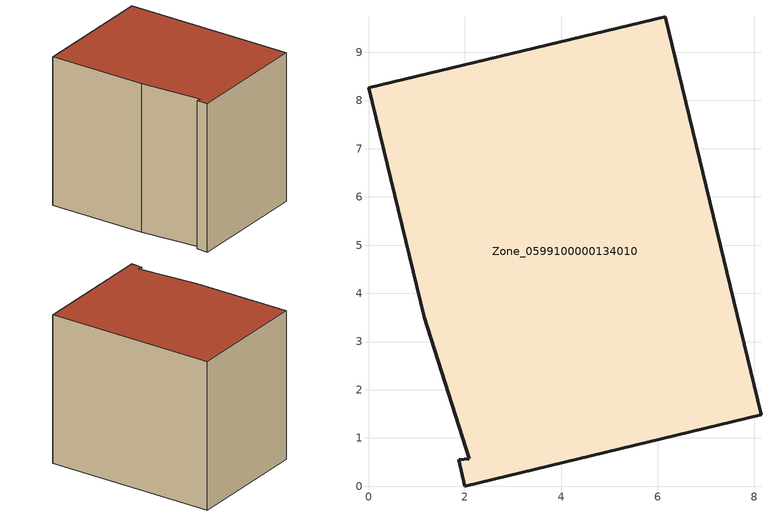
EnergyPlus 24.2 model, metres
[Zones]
Zone_0599100000134010
 floor ground (C_G): 6.15,9.73 8.14,1.48 2,0 1.87,0.55 2.09,0.57 1.15,3.5 0,8.26 z0
 wall outside (C_F): 8.14,1.48 6.15,9.73 0,8.26 1.15,3.5 2.09,0.57 1.87,0.55 2,0 8.14,1.48 z0:7.52
 roof outside (C_R): 1.15,3.5 2.09,0.57 1.87,0.55 2,0 8.14,1.48 6.15,9.73 0,8.26 z7.52
[BUILDING]
Pand.0599100000134010: North Axis=0; Terrain=City; Loads Convergence Tolerance Value=0.04; Temperature Convergence Tolerance Value=0.4; Solar Distribution=FullExterior; Maximum Number of Warmup Days=25; Minimum Number of Warmup Days=1
[Site:Location]
Rotterdam.The.Hague.AP_ZH_NLD Design_Conditions: Latitude=51.96; Longitude=4.45; Time Zone=1; Elevation=-4.5
[SITE:GROUNDTEMPERATURE:BUILDINGSURFACE]
18, 18, 18, 18, 18, 18, 18, 18, 18, 18, 18, 18
[MATERIAL] Thermal Absorptance=0.9; Solar Absorptance=0.7; Visible Absorptance=0.7
Name | Roughness | Thickness | Conductivity | Density | Specific Heat
G.TC.1965-1974 | MediumSmooth | 0.15 | 0.882353 | 540 | 1210
F.TC.1965-1974 | Rough | 0.3 | 0.697674 | 1920 | 840
R.TC.1965-1974 | MediumRough | 0.2 | 0.232558 | 1500 | 1000
[CONSTRUCTION]
C_G: G.TC.1965-1974
C_F: F.TC.1965-1974
C_R: R.TC.1965-1974
[ZONE]
Zone_0599100000134010: Type=1; Multiplier=1; Ceiling Height=Autocalculate; Volume=Autocalculate; Floor Area=autocalculate; Part of Total Floor Area=Yes
[ZONEINFILTRATION:DESIGNFLOWRATE]
Infil_Zone_0599100000134010: Zone or ZoneList or Space or SpaceList=Zone_0599100000134010; Schedule=AlwaysOn; Design Flow Rate Calculation Method=Flow/Area; Flow Rate per Floor Area=0.003; Constant Term Coefficient=1; Temperature Term Coefficient=0; Velocity Term Coefficient=0; Velocity Squared Term Coefficient=0
[HVACTEMPLATE:ZONE:IDEALLOADSAIRSYSTEM]
Zone_0599100000134010: Maximum Heating Supply Air Temperature=50; Minimum Cooling Supply Air Temperature=13; Maximum Heating Supply Air Humidity Ratio=0.0156; Minimum Cooling Supply Air Humidity Ratio=0.0077; Heating Limit=NoLimit; Cooling Limit=NoLimit; Dehumidification Control Type=ConstantSensibleHeatRatio; Cooling Sensible Heat Ratio=0.7; Dehumidification Setpoint=60; Humidification Control Type=None; Humidification Setpoint=30; Outdoor Air Method=None; Outdoor Air Flow Rate per Person=0.00944; Outdoor Air Flow Rate per Zone Floor Area=0; Outdoor Air Flow Rate per Zone=0; Demand Controlled Ventilation Type=None; Outdoor Air Economizer Type=NoEconomizer; Heat Recovery Type=None; Sensible Heat Recovery Effectiveness=0.7; Latent Heat Recovery Effectiveness=0.65
[ZONECONTROL:THERMOSTAT]
ThermostatControl_Zone_0599100000134010: Zone or ZoneList=Zone_0599100000134010; Control Type Schedule=DualSetpointControlType; Control 1=Thermostat_Zone_0599100000134010; Temperature Difference Between Cutout And Setpoint=0
[THERMOSTATSETPOINT:DUALSETPOINT]
Thermostat_Zone_0599100000134010: Heating Setpoint Temperature Schedule=HeatingSetpoint_Zone_0599100000134010; Cooling Setpoint Temperature Schedule=CoolingSetpoint_Zone_0599100000134010
[SCHEDULE:COMPACT]
HeatingSetpoint_Zone_0599100000134010: Through: 12/31, For: AllDays, Until: 24:00, 21
CoolingSetpoint_Zone_0599100000134010: Through: 12/31, For: AllDays, Until: 24:00, 24
DualSetpointControlType: Through: 12/31, For: AllDays, Until: 24:00, 4
AlwaysOn: Through: 12/31, For: AllDays, Until: 24:00, 1
